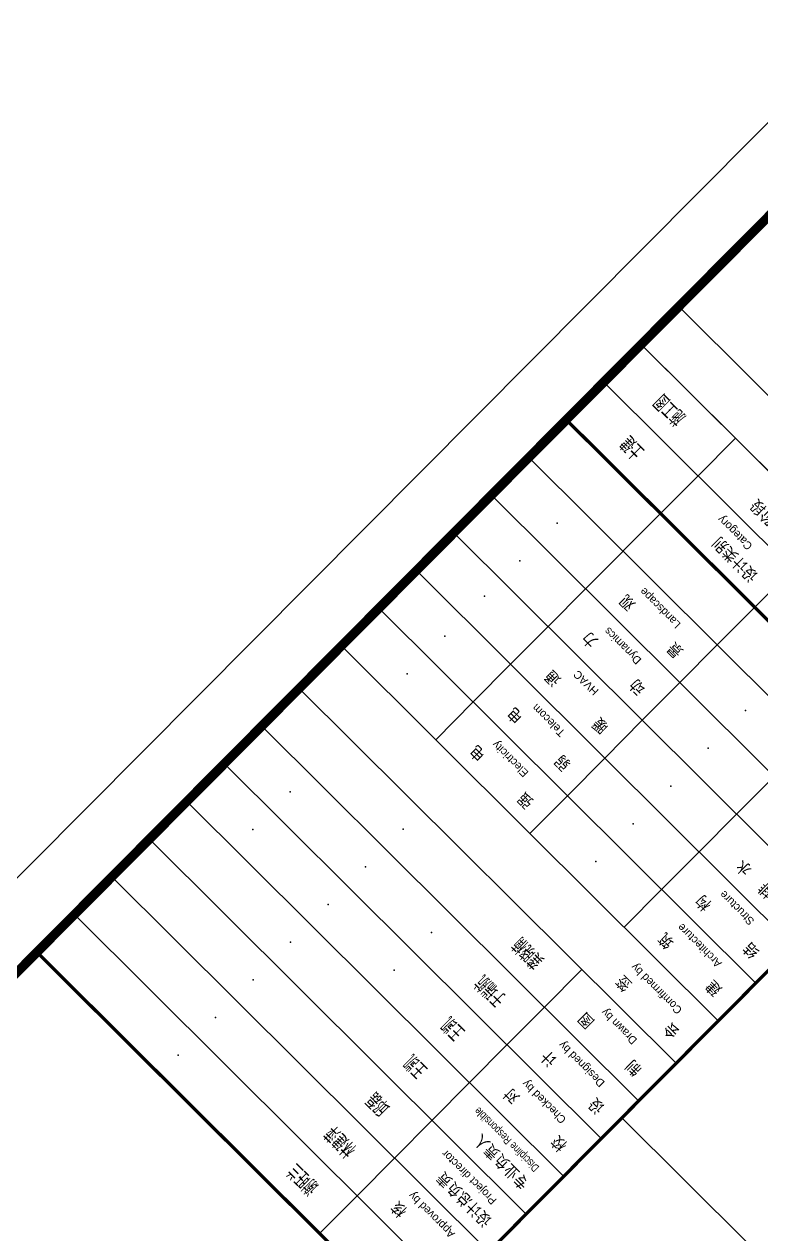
# Model space of a CAD drawing. Extents: x 517450926 to 520131079, y 3499134486 to 3500888201.
# Drawn here: x 518456672 to 518473304, y 3500388821 to 3500416123 of the extents above; entities that cross this region are included whole.
import ezdxf
from ezdxf.enums import TextEntityAlignment as Align

# ---------------------------------------------------------------- set-up
doc = ezdxf.new("R2010")
doc.units = 0
doc.header["$LTSCALE"] = 1000
doc.header["$MEASUREMENT"] = 0
doc.layers.get('0').update_dxf_attribs({"linetype": 'CONTINUOUS'})
doc.layers.add('C-SHET-SHET', color=144, linetype='CONTINUOUS')
doc.layers.add('S_POST_OTHER_TPLT', color=8, linetype='CONTINUOUS', plot=False)
doc.layers.add('内框', color=8, linetype='CONTINUOUS', plot=False)
doc.styles.get("Standard").update_dxf_attribs({"font": 'Tssdeng.shx', "bigfont": 'Tssdchn.shx'})
doc.styles.add('STYLEP4', font='GOTHIC.TTF')
doc.styles.add('TH-STYLE1', font='Tssdeng.shx', dxfattribs={"width": 0.7, "bigfont": 'Tssdchn.shx'})
doc.styles.add('TuKuang', font='Tssdeng.shx', dxfattribs={"width": 1.1, "bigfont": 'Tssdchn.shx'})
doc.styles.add('黑体', font='simhei.ttf')

# ---------------------------------------------------------------- blocks, each defined once
blk = doc.blocks.new('THAPE_A1L2_inner')
at = {"layer": '内框'}
blk.add_lwpolyline([(0, 0), (1261, 0), (1261, 594), (0, 594)], close=True, dxfattribs=at)
at = {"layer": '内框', "const_width": 1.4}
blk.add_lwpolyline([(25, 584), (25, 10), (1251, 10), (1251, 584)], close=True, dxfattribs=at)
at = {"layer": '内框', "const_width": 0.5}
blk.add_lwpolyline([(1171, 584), (1171, 10)], dxfattribs=at)
at = {"layer": '内框', "style": '黑体', "width": 0.8}
blk.add_attdef('内框名称', (58.89, 599.29), '', height=8, dxfattribs=at)
blk = doc.blocks.new('SH_THAPE_A1L2')
for p, q in [((1191, 187), (1191, 179)), ((1191, 179), (1191, 171)), ((1191, 171), (1191, 163)), ((1191, 163), (1191, 155)), ((1191, 155), (1191, 147)), ((1191, 147), (1191, 139)), ((1191, 139), (1191, 131)), ((1191, 122), (1191, 114)), ((1231, 122), (1231, 114)), ((1191, 114), (1191, 106)), ((1231, 114), (1231, 106)), ((1191, 106), (1191, 98)), ((1231, 106), (1231, 98)), ((1191, 98), (1191, 90)), ((1231, 98), (1231, 90)), ((1231, 90), (1231, 74)), ((1211, 82), (1211, 74)), ((1231, 74), (1231, 66)), ((1231, 66), (1231, 58))]:
    blk.add_line(p, q)
for points in [[(0, 0), (1261, 0), (1261, 594), (0, 594)], [(1171, 187), (1171, 179), (1251, 179), (1251, 187)], [(1251, 131), (1171, 131), (1171, 187), (1251, 187)], [(1171, 179), (1171, 171), (1251, 171), (1251, 179)], [(1171, 171), (1171, 163), (1251, 163), (1251, 171)], [(1171, 163), (1171, 155), (1251, 155), (1251, 163)], [(1171, 155), (1171, 147), (1251, 147), (1251, 155)], [(1171, 147), (1171, 139), (1251, 139), (1251, 147)], [(1171, 139), (1171, 131), (1251, 131), (1251, 139)], [(1251, 82), (1171, 82), (1171, 131), (1251, 131)], [(1171, 122), (1171, 114), (1211, 114), (1211, 122)], [(1211, 122), (1211, 114), (1251, 114), (1251, 122)], [(1171, 114), (1171, 106), (1211, 106), (1211, 114)], [(1211, 114), (1211, 106), (1251, 106), (1251, 114)], [(1171, 106), (1171, 98), (1211, 98), (1211, 106)], [(1211, 106), (1211, 98), (1251, 98), (1251, 106)], [(1171, 98), (1171, 90), (1211, 90), (1211, 98)], [(1211, 98), (1211, 90), (1251, 90), (1251, 98)], [(1171, 90), (1171, 82), (1211, 82), (1211, 90)], [(1211, 90), (1211, 82), (1251, 82), (1251, 90)], [(1171, 74), (1171, 66), (1211, 66), (1211, 74)], [(1211, 74), (1211, 66), (1251, 66), (1251, 74)], [(1211, 66), (1211, 58), (1251, 58), (1251, 66)], [(1171, 58), (1171, 50), (1251, 50), (1251, 58)], [(1171, 50), (1171, 26), (1251, 26), (1251, 50)]]:
    blk.add_lwpolyline(points, close=True)
for points, const_width in [([(25, 584), (25, 10), (1251, 10), (1251, 584)], 1.4), ([(1251, 10), (1171, 10), (1171, 74), (1251, 74)], 0.5)]:
    blk.add_lwpolyline(points, close=True, dxfattribs=dict(const_width=const_width))
at = {"const_width": 0.5}
for points in [[(1171, 584), (1171, 10)], [(1171, 187), (1251, 187)]]:
    blk.add_lwpolyline(points, dxfattribs=at)
for p in [(1199, 183), (1225, 183), (1199, 175), (1225, 175), (1199, 167), (1225, 167), (1199, 159), (1225, 159), (1199, 151), (1211, 151), (1225, 151), (1241, 151), (1199, 143), (1211, 143), (1225, 143), (1241, 143), (1199, 135), (1225, 135), (1201, 118), (1241, 118), (1201, 110), (1241, 110), (1201, 102), (1241, 101.5), (1201, 94), (1241, 94), (1201, 86), (1241, 86), (1241, 70), (1241, 62)]:
    blk.add_point(p)
at = {"style": 'TuKuang', "width": 1.1}
for s, p in [('审      核', (1173.91, 174.98)), ('设计总负责', (1173.96, 167)), ('专业负责人', (1173.94, 159)), ('校      对', (1173.92, 150.98)), ('设      计', (1173.91, 143.01)), ('制      图', (1173.98, 134.98)), ('会      签', (1173.93, 127)), ('建      筑', (1173.91, 117.98)), ('强      电', (1213.92, 117.97)), ('结      构', (1173.93, 109.98)), ('弱      电', (1213.93, 109.98)), ('给  排  水', (1173.93, 101.97)), ('暖      通', (1213.87, 102)), ('动      力', (1213.98, 93.97)), ('景      观', (1213.92, 86.01)), ('设计类别', (1213.98, 69.98)), ('设计阶段', (1213.92, 61.97))]:
    blk.add_text(s, height=2, dxfattribs=at).set_placement(p)
at = {"style": 'STYLEP4'}
for s, p in [('Approved by', (1181, 173)), ('Project director', (1181, 165)), ('Checked by', (1181, 149)), ('Designed by', (1181, 141)), ('Drawn by', (1181, 133)), ('Comfirmed by', (1181, 125)), ('Architecture', (1181, 116)), ('Electricity', (1221, 116)), ('Structure', (1181, 108)), ('Telecom', (1221, 108)), ('HVAC', (1221, 100)), ('Dynamics', (1221, 92)), ('Landscape', (1221, 84)), ('Category', (1221, 68))]:
    blk.add_text(s, height=1.2, dxfattribs=at).set_placement(p, align=Align.MIDDLE)
at = {"style": 'STYLEP4', "width": 0.8}
blk.add_text('Discipline Responsible', height=1.2, dxfattribs=at).set_placement((1181, 157), align=Align.MIDDLE)
blk.add_attdef('作废标记', text='', height=400).set_placement((658, 330.5), align=Align.MIDDLE_CENTER)

msp = doc.modelspace()

# ---------------------------------------------------------------- linework, layer by layer
at = {"layer": 'S_POST_OTHER_TPLT'}
msp.add_lwpolyline([(518484523.3885, 3500377157.2554), (518470165.2209, 3500391436.8045), (518484190.7238, 3500405539.527), (518498548.8913, 3500391259.9779)], close=True, dxfattribs=at)

# ---------------------------------------------------------------- block references
at = {"layer": 'C-SHET-SHET', "xscale": 150, "yscale": 150, "zscale": 150, "rotation": 135.1572922948761}
msp.add_blockref('SH_THAPE_A1L2', (518609792.2772, 3500282741.2279), dxfattribs=at)
at = {"layer": '内框', "xscale": 149.9999999999999, "yscale": 149.9999999999999, "zscale": 149.9999999999999, "rotation": 135.1572922948763}
msp.add_blockref('THAPE_A1L2_inner', (518609792.2772, 3500282741.2279), dxfattribs=at)

# ---------------------------------------------------------------- texts
at = {"layer": 'C-SHET-SHET', "char_height": 375, "attachment_point": 5, "rotation": 135.15729229, "style": 'TH-STYLE1'}
for s, insert in [('施工图', (518471245.4772, 3500407413.1843)), ('土建', (518470399.2817, 3500406562.3299)), ('龚晓楠', (518468044.1071, 3500395153.7245)), ('于瑞航', (518467197.9116, 3500394302.8701)), ('王凯', (518466351.7161, 3500393452.0157)), ('王凯', (518465505.5206, 3500392601.1614)), ('邱磊', (518464659.3251, 3500391750.307)), ('林建萍', (518463813.1296, 3500390899.4526)), ('谢旺兰', (518462966.934, 3500390048.5982))]:
    msp.add_mtext(s, dxfattribs=dict(at, insert=insert))

doc.saveas('drawing.dxf')
